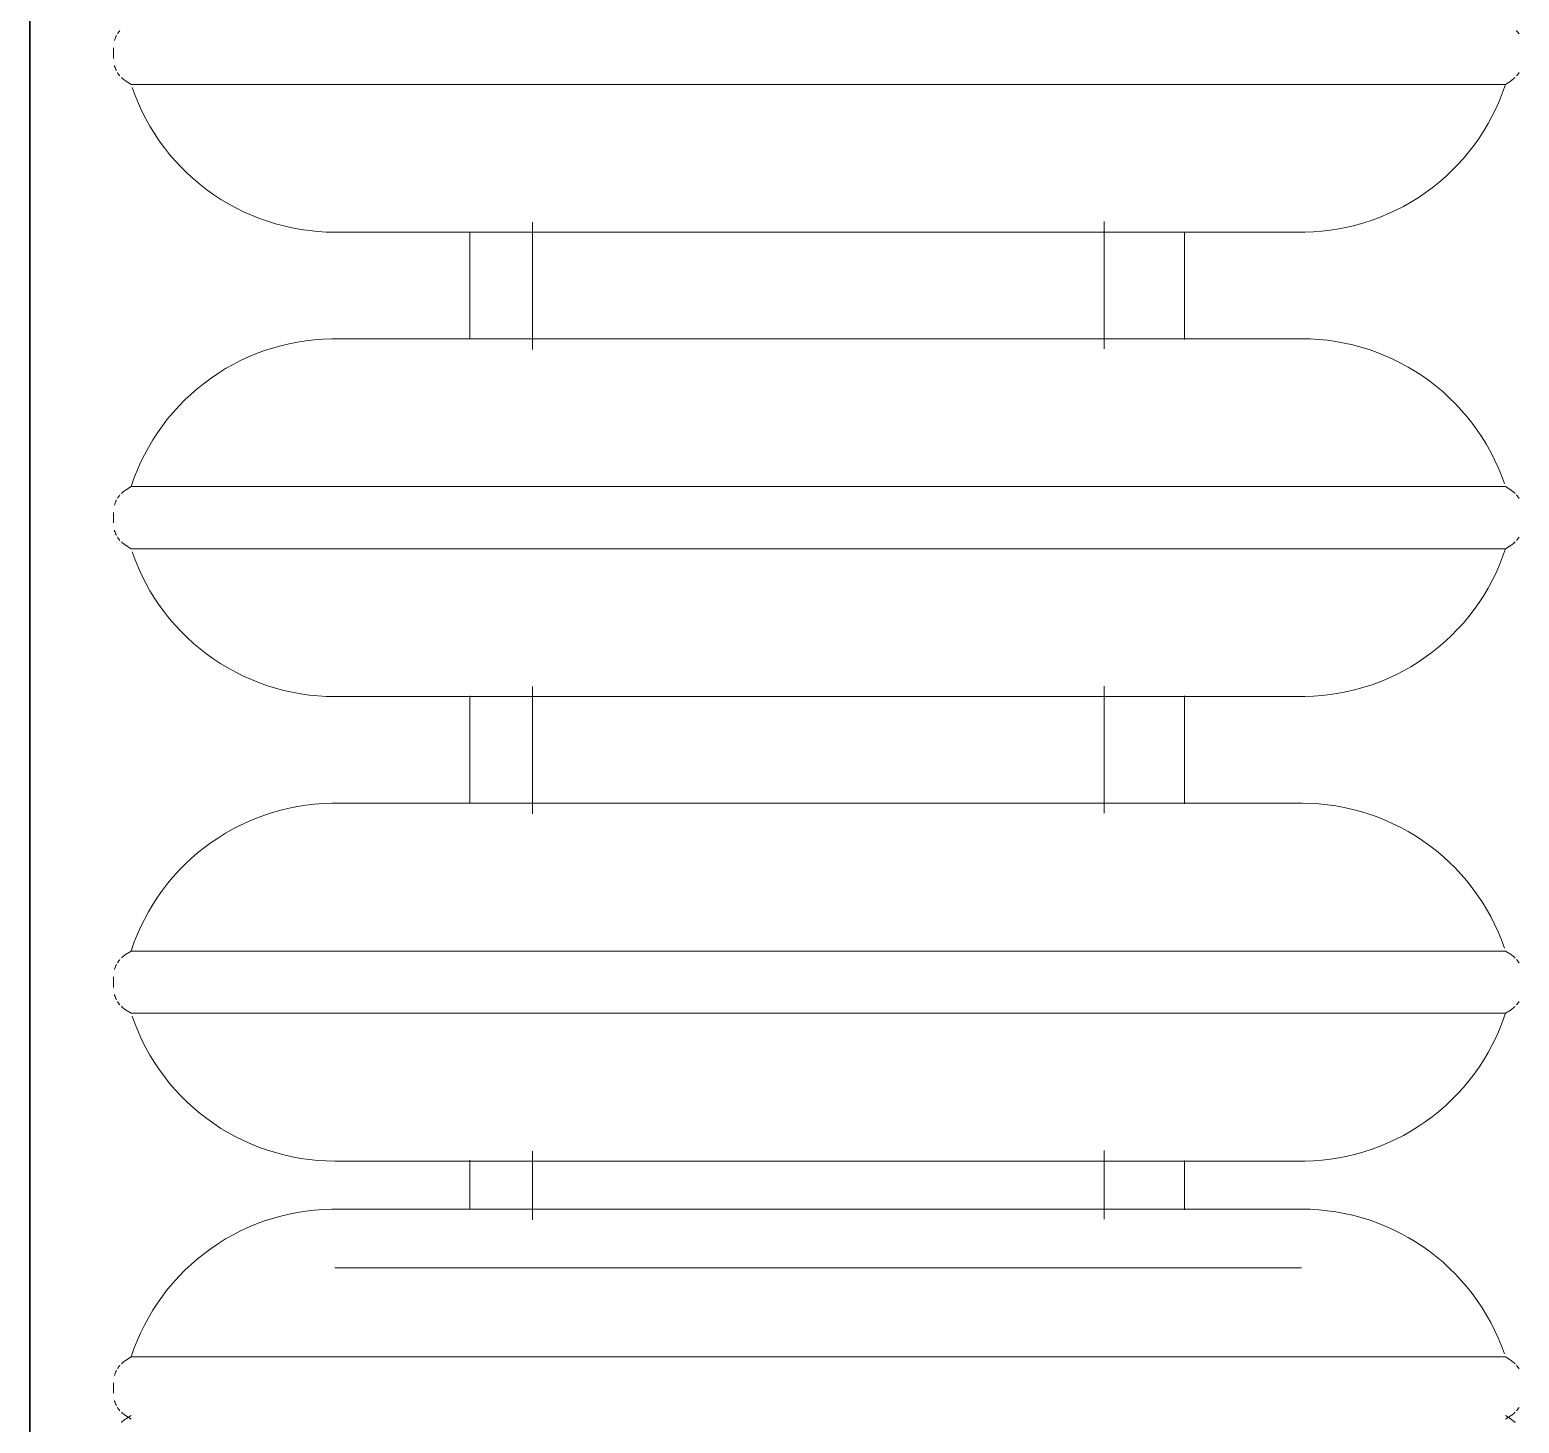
# Model space of a CAD drawing. Header units: inches. Extents: x -1176 to 1507, y -2527 to 978.
# Drawn here: x -1004.06 to -993.64, y 171.06 to 180.81 of the extents above; entities that cross this region are included whole.
import ezdxf

# ---------------------------------------------------------------- set-up
doc = ezdxf.new("R2010")
doc.units = ezdxf.units.IN
doc.header["$MEASUREMENT"] = 0
doc.layers.add('A-GENM', color=13, linetype='Continuous', lineweight=18)
doc.layers.add('A-WALL', color=113, linetype='Continuous', lineweight=18)

# ---------------------------------------------------------------- blocks, each defined once
blk = doc.blocks.new('Cast_Iron_Radiator_8182 - Cast_Iron_Radiator_8182-V33-3rd Floor Demo')
at = {"layer": 'A-GENM', "lineweight": 9}
for p, q in [((-2.5, 4.933), (-2.537, 4.933)), ((-2.463, 4.933), (-2.5, 4.933)), ((0.75, 4.933), (0.713, 4.933)), ((0.787, 4.933), (0.75, 4.933)), ((4, 4.933), (3.963, 4.933)), ((4.037, 4.933), (4, 4.933)), ((-5.532, 4.809), (-5.557, 4.848)), ((-2.693, 4.848), (-2.718, 4.809)), ((-2.718, 1), (-2.718, 4.809)), ((-2.282, 4.809), (-2.307, 4.848)), ((-2.282, 1), (-2.282, 4.809)), ((0.557, 4.848), (0.532, 4.809)), ((0.532, 1), (0.532, 4.809)), ((0.968, 4.809), (0.943, 4.848)), ((0.968, 1), (0.968, 4.809)), ((3.807, 4.848), (3.782, 4.809)), ((3.782, 1), (3.782, 4.809)), ((-3.746, 2.438), (-4.09, 2.438)), ((-0.496, 2.438), (-1.251, 2.438)), ((2.745, 2.438), (1.999, 2.438)), ((-3.682, 2), (-4.161, 2)), ((-0.432, 2), (-1.322, 2)), ((2.818, 2), (1.928, 2)), ((-4.498, -1), (-4.498, 1)), ((-3.752, 1), (-3.752, -1)), ((-2.718, -1), (-2.718, 1)), ((-2.282, -1), (-2.282, 1)), ((-1.248, -1), (-1.248, 1)), ((-0.502, 1), (-0.502, -1)), ((0.532, -1), (0.532, 1)), ((0.968, -1), (0.968, 1)), ((2.002, -1), (2.002, 1)), ((2.748, 1), (2.748, -1)), ((3.782, -1), (3.782, 1)), ((-2.718, -4.809), (-2.718, -1)), ((-2.282, -4.809), (-2.282, -1)), ((0.532, -4.809), (0.532, -1)), ((0.968, -4.809), (0.968, -1)), ((3.782, -4.809), (3.782, -1)), ((-4.157, -2), (-3.678, -2)), ((-1.318, -2), (-0.428, -2)), ((1.932, -2), (2.822, -2)), ((-4.092, -2.562), (-3.747, -2.562)), ((-1.253, -2.562), (-0.497, -2.562)), ((1.997, -2.562), (2.745, -2.562)), ((-5.557, -4.848), (-5.532, -4.809)), ((-2.718, -4.809), (-2.693, -4.848)), ((-2.307, -4.848), (-2.282, -4.809)), ((0.532, -4.809), (0.557, -4.848)), ((0.943, -4.848), (0.968, -4.809)), ((3.782, -4.809), (3.807, -4.848))]:
    blk.add_line(p, q, dxfattribs=at)
at = {"layer": 'A-GENM', "lineweight": 9, "flags": 128}
for points in [[(-2.659, 4.887), (-2.653, 4.892), (-2.647, 4.896), (-2.641, 4.901), (-2.635, 4.905)], [(-2.622, 4.912), (-2.615, 4.915), (-2.608, 4.918), (-2.601, 4.921), (-2.594, 4.924), (-2.587, 4.926)], [(-2.412, 4.925), (-2.405, 4.923), (-2.398, 4.921), (-2.391, 4.918), (-2.384, 4.915), (-2.377, 4.912)], [(-2.364, 4.904), (-2.358, 4.9), (-2.352, 4.896), (-2.346, 4.891), (-2.341, 4.887)], [(0.591, 4.887), (0.597, 4.892), (0.603, 4.896), (0.609, 4.901), (0.615, 4.905)], [(0.628, 4.912), (0.635, 4.915), (0.642, 4.918), (0.649, 4.921), (0.656, 4.924), (0.663, 4.926)], [(0.838, 4.925), (0.845, 4.923), (0.852, 4.921), (0.859, 4.918), (0.866, 4.915), (0.873, 4.912)], [(0.886, 4.904), (0.892, 4.9), (0.898, 4.896), (0.904, 4.891), (0.909, 4.887)], [(3.841, 4.887), (3.847, 4.892), (3.853, 4.896), (3.859, 4.901), (3.865, 4.905)], [(3.878, 4.912), (3.885, 4.915), (3.892, 4.918), (3.899, 4.921), (3.906, 4.924), (3.913, 4.926)], [(4.088, 4.925), (4.095, 4.923), (4.102, 4.921), (4.109, 4.918), (4.116, 4.915), (4.123, 4.912)], [(4.136, 4.904), (4.142, 4.9), (4.148, 4.896), (4.154, 4.891), (4.159, 4.887)], [(-5.58, 4.876), (-5.575, 4.871), (-5.57, 4.865), (-5.565, 4.859), (-5.561, 4.854), (-5.557, 4.848)], [(-3.752, 3.383), (-3.751, 3.443), (-3.747, 3.503), (-3.741, 3.563), (-3.733, 3.622), (-3.722, 3.681), (-3.709, 3.74), (-3.693, 3.798), (-3.676, 3.855), (-3.656, 3.911), (-3.633, 3.967), (-3.609, 4.022), (-3.582, 4.076), (-3.554, 4.128), (-3.523, 4.18), (-3.49, 4.23), (-3.455, 4.279), (-3.418, 4.326), (-3.38, 4.372), (-3.339, 4.416), (-3.297, 4.459), (-3.253, 4.5), (-3.208, 4.539), (-3.161, 4.576), (-3.112, 4.612), (-3.062, 4.645), (-3.011, 4.677), (-2.959, 4.706), (-2.905, 4.733), (-2.851, 4.758), (-2.795, 4.781), (-2.739, 4.802)], [(-2.693, 4.848), (-2.688, 4.854), (-2.684, 4.86), (-2.679, 4.866), (-2.675, 4.872), (-2.669, 4.877)], [(-2.33, 4.876), (-2.325, 4.871), (-2.32, 4.865), (-2.315, 4.859), (-2.311, 4.854), (-2.307, 4.848)], [(-2.282, 4.809), (-2.225, 4.789), (-2.169, 4.767), (-2.115, 4.743), (-2.061, 4.716), (-2.008, 4.688), (-1.956, 4.657), (-1.906, 4.624), (-1.857, 4.59), (-1.809, 4.553), (-1.763, 4.515), (-1.719, 4.474), (-1.676, 4.432), (-1.635, 4.389), (-1.596, 4.343), (-1.558, 4.296), (-1.523, 4.248), (-1.489, 4.198), (-1.457, 4.147), (-1.428, 4.095), (-1.401, 4.042), (-1.375, 3.987), (-1.352, 3.932), (-1.331, 3.876), (-1.313, 3.819), (-1.297, 3.761), (-1.283, 3.703), (-1.271, 3.644), (-1.262, 3.585), (-1.255, 3.525), (-1.25, 3.465), (-1.248, 3.405), (-1.248, 3.383)], [(-0.502, 3.383), (-0.501, 3.443), (-0.497, 3.503), (-0.491, 3.563), (-0.483, 3.622), (-0.472, 3.681), (-0.459, 3.74), (-0.443, 3.798), (-0.426, 3.855), (-0.406, 3.911), (-0.383, 3.967), (-0.359, 4.022), (-0.332, 4.076), (-0.304, 4.128), (-0.273, 4.18), (-0.24, 4.23), (-0.205, 4.279), (-0.168, 4.326), (-0.13, 4.372), (-0.089, 4.416), (-0.047, 4.459), (-0.003, 4.5), (0.042, 4.539), (0.089, 4.576), (0.138, 4.612), (0.188, 4.645), (0.239, 4.677), (0.291, 4.706), (0.345, 4.733), (0.399, 4.758), (0.455, 4.781), (0.511, 4.802)], [(0.557, 4.848), (0.562, 4.854), (0.566, 4.86), (0.571, 4.866), (0.575, 4.872), (0.581, 4.877)], [(0.92, 4.876), (0.925, 4.871), (0.93, 4.865), (0.935, 4.859), (0.939, 4.854), (0.943, 4.848)], [(0.968, 4.809), (1.025, 4.789), (1.081, 4.767), (1.135, 4.743), (1.189, 4.716), (1.242, 4.688), (1.294, 4.657), (1.344, 4.624), (1.393, 4.59), (1.441, 4.553), (1.487, 4.515), (1.531, 4.474), (1.574, 4.432), (1.615, 4.389), (1.654, 4.343), (1.692, 4.296), (1.727, 4.248), (1.761, 4.198), (1.793, 4.147), (1.822, 4.095), (1.849, 4.042), (1.875, 3.987), (1.898, 3.932), (1.919, 3.876), (1.937, 3.819), (1.953, 3.761), (1.967, 3.703), (1.979, 3.644), (1.988, 3.585), (1.995, 3.525), (2, 3.465), (2.002, 3.405), (2.002, 3.383)], [(2.748, 3.383), (2.749, 3.443), (2.753, 3.503), (2.759, 3.563), (2.767, 3.622), (2.778, 3.681), (2.791, 3.74), (2.807, 3.798), (2.824, 3.855), (2.844, 3.911), (2.867, 3.967), (2.891, 4.022), (2.918, 4.076), (2.946, 4.128), (2.977, 4.18), (3.01, 4.23), (3.045, 4.279), (3.082, 4.326), (3.12, 4.372), (3.161, 4.416), (3.203, 4.459), (3.247, 4.5), (3.292, 4.539), (3.339, 4.576), (3.388, 4.612), (3.438, 4.645), (3.489, 4.677), (3.541, 4.706), (3.595, 4.733), (3.649, 4.758), (3.705, 4.781), (3.761, 4.802)], [(3.807, 4.848), (3.812, 4.854), (3.816, 4.86), (3.821, 4.866), (3.825, 4.872), (3.831, 4.877)], [(-4.498, 1), (-4.498, 1.095), (-4.498, 1.19), (-4.498, 1.285), (-4.498, 1.38), (-4.498, 1.473), (-4.498, 1.566), (-4.498, 1.659), (-4.498, 1.75), (-4.498, 1.839), (-4.498, 1.928), (-4.498, 2.015), (-4.498, 2.1), (-4.498, 2.184), (-4.498, 2.266), (-4.498, 2.346), (-4.498, 2.423), (-4.498, 2.498), (-4.498, 2.571), (-4.498, 2.642), (-4.498, 2.71), (-4.498, 2.775), (-4.498, 2.837), (-4.498, 2.896), (-4.498, 2.952), (-4.498, 3.005), (-4.498, 3.055), (-4.498, 3.102), (-4.498, 3.145), (-4.498, 3.185), (-4.498, 3.221), (-4.498, 3.254), (-4.498, 3.283), (-4.498, 3.309), (-4.498, 3.33), (-4.498, 3.348), (-4.498, 3.363), (-4.498, 3.373), (-4.498, 3.38), (-4.498, 3.383)], [(-3.752, 2.438), (-3.752, 2.498), (-3.752, 2.571), (-3.752, 2.642), (-3.752, 2.71), (-3.752, 2.775), (-3.752, 2.837), (-3.752, 2.896), (-3.752, 2.952), (-3.752, 3.005), (-3.752, 3.055), (-3.752, 3.102), (-3.752, 3.145), (-3.752, 3.185), (-3.752, 3.221), (-3.752, 3.254), (-3.752, 3.283), (-3.752, 3.309), (-3.752, 3.33), (-3.752, 3.348), (-3.752, 3.363), (-3.752, 3.373), (-3.752, 3.38), (-3.752, 3.383), (-3.752, 3.383)], [(-3.752, 3.383), (-3.752, 3.381), (-3.752, 3.375), (-3.752, 3.366), (-3.752, 3.353), (-3.752, 3.336), (-3.752, 3.315), (-3.752, 3.29), (-3.752, 3.262), (-3.752, 3.23), (-3.752, 3.195), (-3.752, 3.156), (-3.752, 3.114), (-3.752, 3.068), (-3.752, 3.019), (-3.752, 2.967), (-3.752, 2.911), (-3.752, 2.853), (-3.752, 2.792), (-3.752, 2.727), (-3.752, 2.66), (-3.752, 2.591), (-3.752, 2.518), (-3.752, 2.444), (-3.752, 2.367), (-3.752, 2.288), (-3.752, 2.206), (-3.752, 2.123), (-3.752, 2.038), (-3.752, 1.952), (-3.752, 1.864), (-3.752, 1.774), (-3.752, 1.683), (-3.752, 1.591), (-3.752, 1.499), (-3.752, 1.405), (-3.752, 1.311), (-3.752, 1.216), (-3.752, 1.121), (-3.752, 1.026), (-3.752, 1)], [(-1.248, 3.383), (-1.248, 3.381), (-1.248, 3.375), (-1.248, 3.366), (-1.248, 3.353), (-1.248, 3.336), (-1.248, 3.315), (-1.248, 3.29), (-1.248, 3.262), (-1.248, 3.23), (-1.248, 3.195), (-1.248, 3.156), (-1.248, 3.114), (-1.248, 3.068), (-1.248, 3.019), (-1.248, 2.967), (-1.248, 2.911), (-1.248, 2.853), (-1.248, 2.792), (-1.248, 2.727), (-1.248, 2.66), (-1.248, 2.591), (-1.248, 2.518), (-1.248, 2.444)], [(-1.248, 1), (-1.248, 1.095), (-1.248, 1.19), (-1.248, 1.285), (-1.248, 1.38), (-1.248, 1.473), (-1.248, 1.566), (-1.248, 1.659), (-1.248, 1.75), (-1.248, 1.839), (-1.248, 1.928), (-1.248, 2.015), (-1.248, 2.1), (-1.248, 2.184), (-1.248, 2.266), (-1.248, 2.346), (-1.248, 2.423), (-1.248, 2.498), (-1.248, 2.571), (-1.248, 2.642), (-1.248, 2.71), (-1.248, 2.775), (-1.248, 2.837), (-1.248, 2.896), (-1.248, 2.952), (-1.248, 3.005), (-1.248, 3.055), (-1.248, 3.102), (-1.248, 3.145), (-1.248, 3.185), (-1.248, 3.221), (-1.248, 3.254), (-1.248, 3.283), (-1.248, 3.309), (-1.248, 3.33), (-1.248, 3.348), (-1.248, 3.363), (-1.248, 3.373), (-1.248, 3.38), (-1.248, 3.383), (-1.248, 3.383)], [(-0.502, 2.438), (-0.502, 2.498), (-0.502, 2.571), (-0.502, 2.642), (-0.502, 2.71), (-0.502, 2.775), (-0.502, 2.837), (-0.502, 2.896), (-0.502, 2.952), (-0.502, 3.005), (-0.502, 3.055), (-0.502, 3.102), (-0.502, 3.145), (-0.502, 3.185), (-0.502, 3.221), (-0.502, 3.254), (-0.502, 3.283), (-0.502, 3.309), (-0.502, 3.33), (-0.502, 3.348), (-0.502, 3.363), (-0.502, 3.373), (-0.502, 3.38), (-0.502, 3.383), (-0.502, 3.383)], [(-0.502, 3.383), (-0.502, 3.381), (-0.502, 3.375), (-0.502, 3.366), (-0.502, 3.353), (-0.502, 3.336), (-0.502, 3.315), (-0.502, 3.29), (-0.502, 3.262), (-0.502, 3.23), (-0.502, 3.195), (-0.502, 3.156), (-0.502, 3.114), (-0.502, 3.068), (-0.502, 3.019), (-0.502, 2.967), (-0.502, 2.911), (-0.502, 2.853), (-0.502, 2.792), (-0.502, 2.727), (-0.502, 2.66), (-0.502, 2.591), (-0.502, 2.518), (-0.502, 2.444), (-0.502, 2.367), (-0.502, 2.288), (-0.502, 2.206), (-0.502, 2.123), (-0.502, 2.038), (-0.502, 1.952), (-0.502, 1.864), (-0.502, 1.774), (-0.502, 1.683), (-0.502, 1.591), (-0.502, 1.499), (-0.502, 1.405), (-0.502, 1.311), (-0.502, 1.216), (-0.502, 1.121), (-0.502, 1.026), (-0.502, 1)], [(2.002, 3.383), (2.002, 3.381), (2.002, 3.375), (2.002, 3.366), (2.002, 3.353), (2.002, 3.336), (2.002, 3.315), (2.002, 3.29), (2.002, 3.262), (2.002, 3.23), (2.002, 3.195), (2.002, 3.156), (2.002, 3.114), (2.002, 3.068), (2.002, 3.019), (2.002, 2.967), (2.002, 2.911), (2.002, 2.853), (2.002, 2.792), (2.002, 2.727), (2.002, 2.66), (2.002, 2.591), (2.002, 2.518), (2.002, 2.444)], [(2.002, 1), (2.002, 1.095), (2.002, 1.19), (2.002, 1.285), (2.002, 1.38), (2.002, 1.473), (2.002, 1.566), (2.002, 1.659), (2.002, 1.75), (2.002, 1.839), (2.002, 1.928), (2.002, 2.015), (2.002, 2.1), (2.002, 2.184), (2.002, 2.266), (2.002, 2.346), (2.002, 2.423), (2.002, 2.498), (2.002, 2.571), (2.002, 2.642), (2.002, 2.71), (2.002, 2.775), (2.002, 2.837), (2.002, 2.896), (2.002, 2.952), (2.002, 3.005), (2.002, 3.055), (2.002, 3.102), (2.002, 3.145), (2.002, 3.185), (2.002, 3.221), (2.002, 3.254), (2.002, 3.283), (2.002, 3.309), (2.002, 3.33), (2.002, 3.348), (2.002, 3.363), (2.002, 3.373), (2.002, 3.38), (2.002, 3.383), (2.002, 3.383)], [(2.748, 2.438), (2.748, 2.498), (2.748, 2.571), (2.748, 2.642), (2.748, 2.71), (2.748, 2.775), (2.748, 2.837), (2.748, 2.896), (2.748, 2.952), (2.748, 3.005), (2.748, 3.055), (2.748, 3.102), (2.748, 3.145), (2.748, 3.185), (2.748, 3.221), (2.748, 3.254), (2.748, 3.283), (2.748, 3.309), (2.748, 3.33), (2.748, 3.348), (2.748, 3.363), (2.748, 3.373), (2.748, 3.38), (2.748, 3.383), (2.748, 3.383)], [(2.748, 3.383), (2.748, 3.381), (2.748, 3.375), (2.748, 3.366), (2.748, 3.353), (2.748, 3.336), (2.748, 3.315), (2.748, 3.29), (2.748, 3.262), (2.748, 3.23), (2.748, 3.195), (2.748, 3.156), (2.748, 3.114), (2.748, 3.068), (2.748, 3.019), (2.748, 2.967), (2.748, 2.911), (2.748, 2.853), (2.748, 2.792), (2.748, 2.727), (2.748, 2.66), (2.748, 2.591), (2.748, 2.518), (2.748, 2.444), (2.748, 2.367), (2.748, 2.288), (2.748, 2.206), (2.748, 2.123), (2.748, 2.038), (2.748, 1.952), (2.748, 1.864), (2.748, 1.774), (2.748, 1.683), (2.748, 1.591), (2.748, 1.499), (2.748, 1.405), (2.748, 1.311), (2.748, 1.216), (2.748, 1.121), (2.748, 1.026), (2.748, 1)], [(-4.498, -3.381), (-4.498, -3.375), (-4.498, -3.366), (-4.498, -3.353), (-4.498, -3.336), (-4.498, -3.315), (-4.498, -3.29), (-4.498, -3.262), (-4.498, -3.23), (-4.498, -3.195), (-4.498, -3.156), (-4.498, -3.114), (-4.498, -3.068), (-4.498, -3.019), (-4.498, -2.967), (-4.498, -2.911), (-4.498, -2.853), (-4.498, -2.792), (-4.498, -2.727), (-4.498, -2.66), (-4.498, -2.591), (-4.498, -2.518), (-4.498, -2.444), (-4.498, -2.367), (-4.498, -2.288), (-4.498, -2.206), (-4.498, -2.123), (-4.498, -2.038), (-4.498, -1.952), (-4.498, -1.864), (-4.498, -1.774), (-4.498, -1.683), (-4.498, -1.591), (-4.498, -1.499), (-4.498, -1.405), (-4.498, -1.311), (-4.498, -1.216), (-4.498, -1.121), (-4.498, -1.026), (-4.498, -1)], [(-3.752, -1), (-3.752, -1.095), (-3.752, -1.19), (-3.752, -1.285), (-3.752, -1.38), (-3.752, -1.473), (-3.752, -1.566), (-3.752, -1.659), (-3.752, -1.75), (-3.752, -1.839), (-3.752, -1.928), (-3.752, -2.015), (-3.752, -2.1), (-3.752, -2.184), (-3.752, -2.266), (-3.752, -2.346), (-3.752, -2.423), (-3.752, -2.498), (-3.752, -2.571), (-3.752, -2.642), (-3.752, -2.71), (-3.752, -2.775), (-3.752, -2.837), (-3.752, -2.896), (-3.752, -2.952), (-3.752, -3.005), (-3.752, -3.055), (-3.752, -3.102), (-3.752, -3.145), (-3.752, -3.185), (-3.752, -3.221), (-3.752, -3.254), (-3.752, -3.283), (-3.752, -3.309), (-3.752, -3.33), (-3.752, -3.348), (-3.752, -3.363), (-3.752, -3.373), (-3.752, -3.38), (-3.752, -3.383), (-3.752, -3.383)], [(-1.248, -3.383), (-1.248, -3.381), (-1.248, -3.375), (-1.248, -3.366), (-1.248, -3.353), (-1.248, -3.336), (-1.248, -3.315), (-1.248, -3.29), (-1.248, -3.262), (-1.248, -3.23), (-1.248, -3.195), (-1.248, -3.156), (-1.248, -3.114), (-1.248, -3.068), (-1.248, -3.019), (-1.248, -2.967), (-1.248, -2.911), (-1.248, -2.853), (-1.248, -2.792), (-1.248, -2.727), (-1.248, -2.66), (-1.248, -2.591), (-1.248, -2.518), (-1.248, -2.444), (-1.248, -2.367), (-1.248, -2.288), (-1.248, -2.206), (-1.248, -2.123), (-1.248, -2.038), (-1.248, -1.952), (-1.248, -1.864), (-1.248, -1.774), (-1.248, -1.683), (-1.248, -1.591), (-1.248, -1.499), (-1.248, -1.405), (-1.248, -1.311), (-1.248, -1.216), (-1.248, -1.121), (-1.248, -1.026), (-1.248, -1)], [(-0.502, -1), (-0.502, -1.095), (-0.502, -1.19), (-0.502, -1.285), (-0.502, -1.38), (-0.502, -1.473), (-0.502, -1.566), (-0.502, -1.659), (-0.502, -1.75), (-0.502, -1.839), (-0.502, -1.928), (-0.502, -2.015), (-0.502, -2.1), (-0.502, -2.184), (-0.502, -2.266), (-0.502, -2.346), (-0.502, -2.423), (-0.502, -2.498), (-0.502, -2.571), (-0.502, -2.642), (-0.502, -2.71), (-0.502, -2.775), (-0.502, -2.837), (-0.502, -2.896), (-0.502, -2.952), (-0.502, -3.005), (-0.502, -3.055), (-0.502, -3.102), (-0.502, -3.145), (-0.502, -3.185), (-0.502, -3.221), (-0.502, -3.254), (-0.502, -3.283), (-0.502, -3.309), (-0.502, -3.33), (-0.502, -3.348), (-0.502, -3.363), (-0.502, -3.373), (-0.502, -3.38), (-0.502, -3.383), (-0.502, -3.383)], [(2.002, -3.383), (2.002, -3.381), (2.002, -3.375), (2.002, -3.366), (2.002, -3.353), (2.002, -3.336), (2.002, -3.315), (2.002, -3.29), (2.002, -3.262), (2.002, -3.23), (2.002, -3.195), (2.002, -3.156), (2.002, -3.114), (2.002, -3.068), (2.002, -3.019), (2.002, -2.967), (2.002, -2.911), (2.002, -2.853), (2.002, -2.792), (2.002, -2.727), (2.002, -2.66), (2.002, -2.591), (2.002, -2.518), (2.002, -2.444), (2.002, -2.367), (2.002, -2.288), (2.002, -2.206), (2.002, -2.123), (2.002, -2.038), (2.002, -1.952), (2.002, -1.864), (2.002, -1.774), (2.002, -1.683), (2.002, -1.591), (2.002, -1.499), (2.002, -1.405), (2.002, -1.311), (2.002, -1.216), (2.002, -1.121), (2.002, -1.026), (2.002, -1)], [(2.748, -1), (2.748, -1.095), (2.748, -1.19), (2.748, -1.285), (2.748, -1.38), (2.748, -1.473), (2.748, -1.566), (2.748, -1.659), (2.748, -1.75), (2.748, -1.839), (2.748, -1.928), (2.748, -2.015), (2.748, -2.1), (2.748, -2.184), (2.748, -2.266), (2.748, -2.346), (2.748, -2.423), (2.748, -2.498), (2.748, -2.571), (2.748, -2.642), (2.748, -2.71), (2.748, -2.775), (2.748, -2.837), (2.748, -2.896), (2.748, -2.952), (2.748, -3.005), (2.748, -3.055), (2.748, -3.102), (2.748, -3.145), (2.748, -3.185), (2.748, -3.221), (2.748, -3.254), (2.748, -3.283), (2.748, -3.309), (2.748, -3.33), (2.748, -3.348), (2.748, -3.363), (2.748, -3.373), (2.748, -3.38), (2.748, -3.383), (2.748, -3.383)], [(-3.752, -3.383), (-3.752, -3.381), (-3.752, -3.375), (-3.752, -3.366), (-3.752, -3.353), (-3.752, -3.336), (-3.752, -3.315), (-3.752, -3.29), (-3.752, -3.262), (-3.752, -3.23), (-3.752, -3.195), (-3.752, -3.156), (-3.752, -3.114), (-3.752, -3.068), (-3.752, -3.019), (-3.752, -2.967), (-3.752, -2.911), (-3.752, -2.853), (-3.752, -2.792), (-3.752, -2.727), (-3.752, -2.66), (-3.752, -2.591), (-3.752, -2.562)], [(-1.248, -2.571), (-1.248, -2.642), (-1.248, -2.71), (-1.248, -2.775), (-1.248, -2.837), (-1.248, -2.896), (-1.248, -2.952), (-1.248, -3.005), (-1.248, -3.055), (-1.248, -3.102), (-1.248, -3.145), (-1.248, -3.185), (-1.248, -3.221), (-1.248, -3.254), (-1.248, -3.283), (-1.248, -3.309), (-1.248, -3.33), (-1.248, -3.348), (-1.248, -3.363), (-1.248, -3.373), (-1.248, -3.38), (-1.248, -3.383), (-1.248, -3.383)], [(-0.502, -3.383), (-0.502, -3.381), (-0.502, -3.375), (-0.502, -3.366), (-0.502, -3.353), (-0.502, -3.336), (-0.502, -3.315), (-0.502, -3.29), (-0.502, -3.262), (-0.502, -3.23), (-0.502, -3.195), (-0.502, -3.156), (-0.502, -3.114), (-0.502, -3.068), (-0.502, -3.019), (-0.502, -2.967), (-0.502, -2.911), (-0.502, -2.853), (-0.502, -2.792), (-0.502, -2.727), (-0.502, -2.66), (-0.502, -2.591), (-0.502, -2.562)], [(2.002, -2.571), (2.002, -2.642), (2.002, -2.71), (2.002, -2.775), (2.002, -2.837), (2.002, -2.896), (2.002, -2.952), (2.002, -3.005), (2.002, -3.055), (2.002, -3.102), (2.002, -3.145), (2.002, -3.185), (2.002, -3.221), (2.002, -3.254), (2.002, -3.283), (2.002, -3.309), (2.002, -3.33), (2.002, -3.348), (2.002, -3.363), (2.002, -3.373), (2.002, -3.38), (2.002, -3.383), (2.002, -3.383)], [(2.748, -3.383), (2.748, -3.381), (2.748, -3.375), (2.748, -3.366), (2.748, -3.353), (2.748, -3.336), (2.748, -3.315), (2.748, -3.29), (2.748, -3.262), (2.748, -3.23), (2.748, -3.195), (2.748, -3.156), (2.748, -3.114), (2.748, -3.068), (2.748, -3.019), (2.748, -2.967), (2.748, -2.911), (2.748, -2.853), (2.748, -2.792), (2.748, -2.727), (2.748, -2.66), (2.748, -2.591), (2.748, -2.562)], [(-2.718, -4.809), (-2.775, -4.789), (-2.831, -4.767), (-2.885, -4.743), (-2.939, -4.716), (-2.992, -4.688), (-3.044, -4.657), (-3.094, -4.624), (-3.143, -4.59), (-3.191, -4.553), (-3.237, -4.515), (-3.281, -4.474), (-3.324, -4.432), (-3.365, -4.389), (-3.404, -4.343), (-3.442, -4.296), (-3.477, -4.248), (-3.511, -4.198), (-3.543, -4.147), (-3.572, -4.095), (-3.599, -4.042), (-3.625, -3.987), (-3.648, -3.932), (-3.669, -3.876), (-3.687, -3.819), (-3.703, -3.761), (-3.717, -3.703), (-3.729, -3.644), (-3.738, -3.585), (-3.745, -3.525), (-3.75, -3.465), (-3.752, -3.405), (-3.752, -3.383)], [(-1.248, -3.383), (-1.249, -3.443), (-1.253, -3.503), (-1.259, -3.563), (-1.267, -3.622), (-1.278, -3.681), (-1.291, -3.74), (-1.307, -3.798), (-1.324, -3.855), (-1.344, -3.911), (-1.367, -3.967), (-1.391, -4.022), (-1.418, -4.076), (-1.446, -4.128), (-1.477, -4.18), (-1.51, -4.23), (-1.545, -4.279), (-1.582, -4.326), (-1.62, -4.372), (-1.661, -4.416), (-1.703, -4.459), (-1.747, -4.5), (-1.792, -4.539), (-1.839, -4.576), (-1.888, -4.612), (-1.938, -4.645), (-1.989, -4.677), (-2.041, -4.706), (-2.095, -4.733), (-2.149, -4.758), (-2.205, -4.781), (-2.261, -4.802)], [(0.532, -4.809), (0.475, -4.789), (0.419, -4.767), (0.365, -4.743), (0.311, -4.716), (0.258, -4.688), (0.206, -4.657), (0.156, -4.624), (0.107, -4.59), (0.059, -4.553), (0.013, -4.515), (-0.031, -4.474), (-0.074, -4.432), (-0.115, -4.389), (-0.154, -4.343), (-0.192, -4.296), (-0.227, -4.248), (-0.261, -4.198), (-0.293, -4.147), (-0.322, -4.095), (-0.349, -4.042), (-0.375, -3.987), (-0.398, -3.932), (-0.419, -3.876), (-0.437, -3.819), (-0.453, -3.761), (-0.467, -3.703), (-0.479, -3.644), (-0.488, -3.585), (-0.495, -3.525), (-0.5, -3.465), (-0.502, -3.405), (-0.502, -3.383)], [(2.002, -3.383), (2.001, -3.443), (1.997, -3.503), (1.991, -3.563), (1.983, -3.622), (1.972, -3.681), (1.959, -3.74), (1.943, -3.798), (1.926, -3.855), (1.906, -3.911), (1.883, -3.967), (1.859, -4.022), (1.832, -4.076), (1.804, -4.128), (1.773, -4.18), (1.74, -4.23), (1.705, -4.279), (1.668, -4.326), (1.63, -4.372), (1.589, -4.416), (1.547, -4.459), (1.503, -4.5), (1.458, -4.539), (1.411, -4.576), (1.362, -4.612), (1.312, -4.645), (1.261, -4.677), (1.209, -4.706), (1.155, -4.733), (1.101, -4.758), (1.045, -4.781), (0.989, -4.802)], [(3.782, -4.809), (3.725, -4.789), (3.669, -4.767), (3.615, -4.743), (3.561, -4.716), (3.508, -4.688), (3.456, -4.657), (3.406, -4.624), (3.357, -4.59), (3.309, -4.553), (3.263, -4.515), (3.219, -4.474), (3.176, -4.432), (3.135, -4.389), (3.096, -4.343), (3.058, -4.296), (3.023, -4.248), (2.989, -4.198), (2.957, -4.147), (2.928, -4.095), (2.901, -4.042), (2.875, -3.987), (2.852, -3.932), (2.831, -3.876), (2.813, -3.819), (2.797, -3.761), (2.783, -3.703), (2.771, -3.644), (2.762, -3.585), (2.755, -3.525), (2.75, -3.465), (2.748, -3.405), (2.748, -3.383)], [(-5.557, -4.848), (-5.562, -4.854), (-5.566, -4.86), (-5.571, -4.866), (-5.575, -4.872), (-5.581, -4.877)], [(-2.67, -4.876), (-2.675, -4.871), (-2.68, -4.865), (-2.685, -4.859), (-2.689, -4.854), (-2.693, -4.848)], [(-2.636, -4.904), (-2.642, -4.9), (-2.648, -4.896), (-2.654, -4.891), (-2.659, -4.887)], [(-2.341, -4.887), (-2.347, -4.892), (-2.353, -4.896), (-2.359, -4.901), (-2.365, -4.905)], [(-2.307, -4.848), (-2.312, -4.854), (-2.316, -4.86), (-2.321, -4.866), (-2.325, -4.872), (-2.331, -4.877)], [(0.58, -4.876), (0.575, -4.871), (0.57, -4.865), (0.565, -4.859), (0.561, -4.854), (0.557, -4.848)], [(0.614, -4.904), (0.608, -4.9), (0.602, -4.896), (0.596, -4.891), (0.591, -4.887)], [(0.909, -4.887), (0.903, -4.892), (0.897, -4.896), (0.891, -4.901), (0.885, -4.905)], [(0.943, -4.848), (0.938, -4.854), (0.934, -4.86), (0.929, -4.866), (0.925, -4.872), (0.919, -4.877)], [(3.83, -4.876), (3.825, -4.871), (3.82, -4.865), (3.815, -4.859), (3.811, -4.854), (3.807, -4.848)], [(3.864, -4.904), (3.858, -4.9), (3.852, -4.896), (3.846, -4.891), (3.841, -4.887)], [(4.159, -4.887), (4.153, -4.892), (4.147, -4.896), (4.141, -4.901), (4.135, -4.905)]]:
    blk.add_lwpolyline(points, dxfattribs=at)
blk = doc.blocks.new('Cast_Iron_Radiator_8182 - Cast_Iron_Radiator_8182-V34-3rd Floor Demo')
at = {"layer": 'A-GENM', "lineweight": 9}
for p, q in [((13.75, 4.933), (13.713, 4.933)), ((13.787, 4.933), (13.75, 4.933)), ((13.557, 4.848), (13.532, 4.809)), ((13.968, 4.809), (13.943, 4.848)), ((13.968, 1), (13.968, 4.809)), ((15.343, 2.438), (14.999, 2.438)), ((15.407, 2), (14.928, 2)), ((13.968, -1), (13.968, 1)), ((15.002, -1), (15.002, 1)), ((13.968, -4.809), (13.968, -1)), ((14.932, -2), (15.411, -2)), ((14.997, -2.562), (15.343, -2.562)), ((13.532, -4.809), (13.557, -4.848)), ((13.943, -4.848), (13.968, -4.809))]:
    blk.add_line(p, q, dxfattribs=at)
at = {"layer": 'A-GENM', "lineweight": 9, "flags": 128}
for points in [[(13.591, 4.887), (13.597, 4.892), (13.603, 4.896), (13.609, 4.901), (13.615, 4.905)], [(13.628, 4.912), (13.635, 4.915), (13.642, 4.918), (13.649, 4.921), (13.656, 4.924), (13.663, 4.926)], [(13.838, 4.925), (13.845, 4.923), (13.852, 4.921), (13.859, 4.918), (13.866, 4.915), (13.873, 4.912)], [(13.886, 4.904), (13.892, 4.9), (13.898, 4.896), (13.904, 4.891), (13.909, 4.887)], [(13.557, 4.848), (13.562, 4.854), (13.566, 4.86), (13.571, 4.866), (13.575, 4.872), (13.581, 4.877)], [(13.92, 4.876), (13.925, 4.871), (13.93, 4.865), (13.935, 4.859), (13.939, 4.854), (13.943, 4.848)], [(13.968, 4.809), (14.025, 4.789), (14.081, 4.767), (14.135, 4.743), (14.189, 4.716), (14.242, 4.688), (14.294, 4.657), (14.344, 4.624), (14.393, 4.59), (14.441, 4.553), (14.487, 4.515), (14.531, 4.474), (14.574, 4.432), (14.615, 4.389), (14.654, 4.343), (14.692, 4.296), (14.727, 4.248), (14.761, 4.198), (14.793, 4.147), (14.822, 4.095), (14.849, 4.042), (14.875, 3.987), (14.898, 3.932), (14.919, 3.876), (14.937, 3.819), (14.953, 3.761), (14.967, 3.703), (14.979, 3.644), (14.988, 3.585), (14.995, 3.525), (15, 3.465), (15.002, 3.405), (15.002, 3.383)], [(15.002, 3.383), (15.002, 3.381), (15.002, 3.375), (15.002, 3.366), (15.002, 3.353), (15.002, 3.336), (15.002, 3.315), (15.002, 3.29), (15.002, 3.262), (15.002, 3.23), (15.002, 3.195), (15.002, 3.156), (15.002, 3.114), (15.002, 3.068), (15.002, 3.019), (15.002, 2.967), (15.002, 2.911), (15.002, 2.853), (15.002, 2.792), (15.002, 2.727), (15.002, 2.66), (15.002, 2.591), (15.002, 2.518), (15.002, 2.444)], [(15.002, 1), (15.002, 1.095), (15.002, 1.19), (15.002, 1.285), (15.002, 1.38), (15.002, 1.473), (15.002, 1.566), (15.002, 1.659), (15.002, 1.75), (15.002, 1.839), (15.002, 1.928), (15.002, 2.015), (15.002, 2.1), (15.002, 2.184), (15.002, 2.266), (15.002, 2.346), (15.002, 2.423), (15.002, 2.498), (15.002, 2.571), (15.002, 2.642), (15.002, 2.71), (15.002, 2.775), (15.002, 2.837), (15.002, 2.896), (15.002, 2.952), (15.002, 3.005), (15.002, 3.055), (15.002, 3.102), (15.002, 3.145), (15.002, 3.185), (15.002, 3.221), (15.002, 3.254), (15.002, 3.283), (15.002, 3.309), (15.002, 3.33), (15.002, 3.348), (15.002, 3.363), (15.002, 3.373), (15.002, 3.38), (15.002, 3.383), (15.002, 3.383)], [(15.002, -3.383), (15.002, -3.381), (15.002, -3.375), (15.002, -3.366), (15.002, -3.353), (15.002, -3.336), (15.002, -3.315), (15.002, -3.29), (15.002, -3.262), (15.002, -3.23), (15.002, -3.195), (15.002, -3.156), (15.002, -3.114), (15.002, -3.068), (15.002, -3.019), (15.002, -2.967), (15.002, -2.911), (15.002, -2.853), (15.002, -2.792), (15.002, -2.727), (15.002, -2.66), (15.002, -2.591), (15.002, -2.518), (15.002, -2.444), (15.002, -2.367), (15.002, -2.288), (15.002, -2.206), (15.002, -2.123), (15.002, -2.038), (15.002, -1.952), (15.002, -1.864), (15.002, -1.774), (15.002, -1.683), (15.002, -1.591), (15.002, -1.499), (15.002, -1.405), (15.002, -1.311), (15.002, -1.216), (15.002, -1.121), (15.002, -1.026), (15.002, -1)], [(15.002, -2.571), (15.002, -2.642), (15.002, -2.71), (15.002, -2.775), (15.002, -2.837), (15.002, -2.896), (15.002, -2.952), (15.002, -3.005), (15.002, -3.055), (15.002, -3.102), (15.002, -3.145), (15.002, -3.185), (15.002, -3.221), (15.002, -3.254), (15.002, -3.283), (15.002, -3.309), (15.002, -3.33), (15.002, -3.348), (15.002, -3.363), (15.002, -3.373), (15.002, -3.38), (15.002, -3.383), (15.002, -3.383)], [(15.002, -3.383), (15.001, -3.443), (14.997, -3.503), (14.991, -3.563), (14.983, -3.622), (14.972, -3.681), (14.959, -3.74), (14.943, -3.798), (14.926, -3.855), (14.906, -3.911), (14.883, -3.967), (14.859, -4.022), (14.832, -4.076), (14.804, -4.128), (14.773, -4.18), (14.74, -4.23), (14.705, -4.279), (14.668, -4.326), (14.63, -4.372), (14.589, -4.416), (14.547, -4.459), (14.503, -4.5), (14.458, -4.539), (14.411, -4.576), (14.362, -4.612), (14.312, -4.645), (14.261, -4.677), (14.209, -4.706), (14.155, -4.733), (14.101, -4.758), (14.045, -4.781), (13.989, -4.802)], [(13.58, -4.876), (13.575, -4.871), (13.57, -4.865), (13.565, -4.859), (13.561, -4.854), (13.557, -4.848)], [(13.614, -4.904), (13.608, -4.9), (13.602, -4.896), (13.596, -4.891), (13.591, -4.887)], [(13.909, -4.887), (13.903, -4.892), (13.897, -4.896), (13.891, -4.901), (13.885, -4.905)], [(13.943, -4.848), (13.938, -4.854), (13.934, -4.86), (13.929, -4.866), (13.925, -4.872), (13.919, -4.877)]]:
    blk.add_lwpolyline(points, dxfattribs=at)

msp = doc.modelspace()

# ---------------------------------------------------------------- linework, layer by layer
at = {"layer": 'A-WALL', "color": 8, "lineweight": 30}
msp.add_line((-1004.062, 143.117), (-1004.062, 208.874), dxfattribs=at)

# ---------------------------------------------------------------- block references
at = {"layer": 'A-GENM', "lineweight": 9, "rotation": 89.99999999999933}
for name, p in [('Cast_Iron_Radiator_8182 - Cast_Iron_Radiator_8182-V33-3rd Floor Demo', (-998.544, 176.647)), ('Cast_Iron_Radiator_8182 - Cast_Iron_Radiator_8182-V34-3rd Floor Demo', (-998.544, 157.557))]:
    msp.add_blockref(name, p, dxfattribs=at)

doc.saveas('drawing.dxf')
